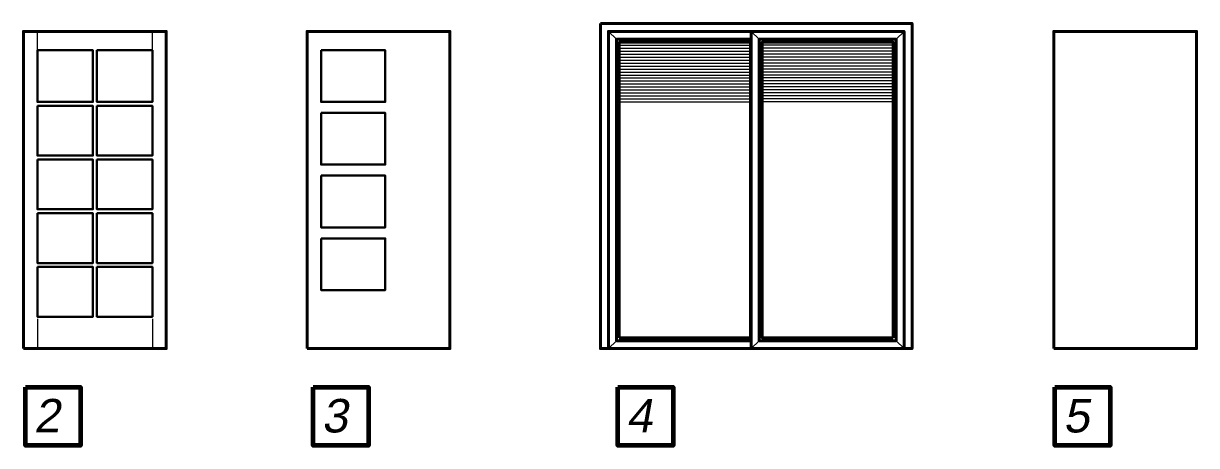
# Model space of a CAD drawing. Header units: inches. Extents: x -3905 to 10892, y 1064 to 9590.
# Drawn here: x 3520.1 to 3815.9, y 2687.2 to 2793.7 of the extents above; entities that cross this region are included whole.
import ezdxf

# ---------------------------------------------------------------- set-up
doc = ezdxf.new("R2010")
doc.units = ezdxf.units.IN
doc.header["$MEASUREMENT"] = 0
doc.layers.add('FP-New', color=131, linetype='Continuous', lineweight=0)
doc.styles.get("Standard").update_dxf_attribs({"font": 'arial.ttf', "oblique": 10})

msp = doc.modelspace()

# ---------------------------------------------------------------- linework, layer by layer
at = {"layer": 'FP-New', "linetype": 'Continuous', "lineweight": 5}
for p, q in [((3523.62892, 2786.91873), (3523.62892, 2791.6592)), ((3552.62892, 2786.91873), (3552.62892, 2791.6592)), ((3667.60733, 2791.6592), (3669.60733, 2789.6592)), ((3703.60733, 2791.6592), (3705.60733, 2789.6592)), ((3740.16967, 2789.6592), (3742.16967, 2791.6592)), ((3670.35733, 2788.9092), (3703.41967, 2788.9092)), ((3670.35733, 2788.1592), (3703.41967, 2788.1592)), ((3670.35733, 2787.4092), (3703.41967, 2787.4092)), ((3670.35733, 2786.6592), (3703.41967, 2786.6592)), ((3739.41967, 2788.9092), (3706.35733, 2788.9092)), ((3739.41967, 2788.1592), (3706.35733, 2788.1592)), ((3739.41967, 2787.4092), (3706.35733, 2787.4092)), ((3739.41967, 2786.6592), (3706.35733, 2786.6592)), ((3670.35733, 2785.9092), (3703.41967, 2785.9092)), ((3670.35733, 2785.1592), (3703.41967, 2785.1592)), ((3670.35733, 2784.4092), (3703.41967, 2784.4092)), ((3670.35733, 2783.6592), (3703.41967, 2783.6592)), ((3739.41967, 2785.9092), (3706.35733, 2785.9092)), ((3739.41967, 2785.1592), (3706.35733, 2785.1592)), ((3739.41967, 2784.4092), (3706.35733, 2784.4092)), ((3739.41967, 2783.6592), (3706.35733, 2783.6592)), ((3670.35733, 2782.9092), (3703.41967, 2782.9092)), ((3670.35733, 2782.1592), (3703.41967, 2782.1592)), ((3670.35733, 2781.4092), (3703.41967, 2781.4092)), ((3670.35733, 2780.6592), (3703.41967, 2780.6592)), ((3739.41967, 2782.9092), (3706.35733, 2782.9092)), ((3739.41967, 2782.1592), (3706.35733, 2782.1592)), ((3739.41967, 2781.4092), (3706.35733, 2781.4092)), ((3739.41967, 2780.6592), (3706.35733, 2780.6592)), ((3670.35733, 2779.9092), (3703.41967, 2779.9092)), ((3670.35733, 2779.1592), (3703.41967, 2779.1592)), ((3670.35733, 2778.4092), (3703.41967, 2778.4092)), ((3670.35733, 2777.6592), (3703.41967, 2777.6592)), ((3739.41967, 2779.9092), (3706.35733, 2779.9092)), ((3739.41967, 2779.1592), (3706.35733, 2779.1592)), ((3739.41967, 2778.4092), (3706.35733, 2778.4092)), ((3739.41967, 2777.6592), (3706.35733, 2777.6592)), ((3670.35733, 2776.9092), (3703.41967, 2776.9092)), ((3670.35733, 2776.1592), (3703.41967, 2776.1592)), ((3670.35733, 2775.4092), (3703.41967, 2775.4092)), ((3670.35733, 2774.6592), (3703.41967, 2774.6592)), ((3739.41967, 2776.9092), (3706.35733, 2776.9092)), ((3739.41967, 2776.1592), (3706.35733, 2776.1592)), ((3739.41967, 2775.4092), (3706.35733, 2775.4092)), ((3739.41967, 2774.6592), (3706.35733, 2774.6592)), ((3670.35733, 2773.9092), (3703.41967, 2773.9092)), ((3739.41967, 2773.9092), (3706.35733, 2773.9092)), ((3523.62892, 2719.2006), (3523.62892, 2711.6592)), ((3552.62892, 2719.2006), (3552.62892, 2711.6592)), ((3669.60733, 2713.6592), (3667.60733, 2711.6592)), ((3705.60733, 2713.6592), (3703.60733, 2711.6592)), ((3740.16967, 2713.6592), (3742.16967, 2711.6592))]:
    msp.add_line(p, q, dxfattribs=at)
at = {"layer": 'FP-New', "linetype": 'Continuous', "lineweight": 40}
for points in [[(3665.60733, 2793.6592), (3744.16967, 2793.6592), (3744.16967, 2711.6592), (3665.60733, 2711.6592)], [(3520.12892, 2711.6592), (3556.12892, 2711.6592), (3556.12892, 2791.6592), (3520.12892, 2791.6592)], [(3591.65116, 2711.6592), (3627.65116, 2711.6592), (3627.65116, 2791.6592), (3591.65116, 2791.6592)], [(3667.60733, 2711.6592), (3703.60733, 2711.6592), (3703.60733, 2791.6592), (3667.60733, 2791.6592)], [(3669.60733, 2713.6592), (3703.60733, 2713.6592), (3703.60733, 2789.6592), (3669.60733, 2789.6592)], [(3742.16967, 2711.6592), (3703.60733, 2711.6592), (3703.60733, 2791.6592), (3742.16967, 2791.6592)], [(3740.16967, 2713.6592), (3705.60733, 2713.6592), (3705.60733, 2789.6592), (3740.16967, 2789.6592)], [(3779.88991, 2711.6592), (3815.88991, 2711.6592), (3815.88991, 2791.6592), (3779.88991, 2791.6592)], [(3670.35733, 2714.4092), (3703.41967, 2714.4092), (3703.41967, 2788.9092), (3670.35733, 2788.9092)], [(3739.41967, 2714.4092), (3706.35733, 2714.4092), (3706.35733, 2788.9092), (3739.41967, 2788.9092)]]:
    msp.add_lwpolyline(points, close=True, dxfattribs=at)
at = {"layer": 'FP-New', "linetype": 'Continuous', "lineweight": 30}
for points in [[(3523.62892, 2786.91873), (3537.62892, 2786.91873), (3537.62892, 2773.8751), (3523.62892, 2773.8751)], [(3538.62892, 2786.91873), (3552.62892, 2786.91873), (3552.62892, 2773.8751), (3538.62892, 2773.8751)], [(3595.15116, 2786.91873), (3611.34183, 2786.91873), (3611.34183, 2773.8751), (3595.15116, 2773.8751)], [(3523.62892, 2772.8751), (3537.62892, 2772.8751), (3537.62892, 2760.33147), (3523.62892, 2760.33147)], [(3538.62892, 2772.8751), (3552.62892, 2772.8751), (3552.62892, 2760.33147), (3538.62892, 2760.33147)], [(3595.15116, 2771.10328), (3611.34183, 2771.10328), (3611.34183, 2758.05966), (3595.15116, 2758.05966)], [(3523.62892, 2759.33147), (3537.62892, 2759.33147), (3537.62892, 2746.78785), (3523.62892, 2746.78785)], [(3538.62892, 2759.33147), (3552.62892, 2759.33147), (3552.62892, 2746.78785), (3538.62892, 2746.78785)], [(3595.15116, 2755.28784), (3611.34183, 2755.28784), (3611.34183, 2742.24422), (3595.15116, 2742.24422)], [(3523.62892, 2745.78785), (3537.62892, 2745.78785), (3537.62892, 2733.24422), (3523.62892, 2733.24422)], [(3538.62892, 2745.78785), (3552.62892, 2745.78785), (3552.62892, 2733.24422), (3538.62892, 2733.24422)], [(3595.15116, 2739.4724), (3611.34183, 2739.4724), (3611.34183, 2726.42877), (3595.15116, 2726.42877)], [(3523.62892, 2732.24422), (3537.62892, 2732.24422), (3537.62892, 2719.7006), (3523.62892, 2719.7006)], [(3538.62892, 2732.24422), (3552.62892, 2732.24422), (3552.62892, 2719.7006), (3538.62892, 2719.7006)]]:
    msp.add_lwpolyline(points, close=True, dxfattribs=at)
at = {"layer": 'FP-New', "linetype": 'Continuous', "lineweight": 60}
for points in [[(3520.62438, 2701.90779), (3534.53847, 2701.90779), (3534.53847, 2687.21931), (3520.62438, 2687.21931)], [(3593.20513, 2701.90779), (3607.11922, 2701.90779), (3607.11922, 2687.21931), (3593.20513, 2687.21931)], [(3669.99346, 2701.90779), (3683.90755, 2701.90779), (3683.90755, 2687.21931), (3669.99346, 2687.21931)], [(3780.18508, 2701.90779), (3794.09917, 2701.90779), (3794.09917, 2687.21931), (3780.18508, 2687.21931)]]:
    msp.add_lwpolyline(points, close=True, dxfattribs=at)

# ---------------------------------------------------------------- texts
at = {"layer": 'FP-New', "linetype": 'Continuous', "lineweight": 60, "oblique": 10}
for s, p in [('2', (3522.72107, 2690.51588)), ('3', (3595.30181, 2690.51588)), ('4', (3672.09014, 2690.51588)), ('5', (3782.28176, 2690.51588))]:
    msp.add_text(s, height=8.45123, dxfattribs=at).set_placement(p)

doc.saveas('drawing.dxf')
